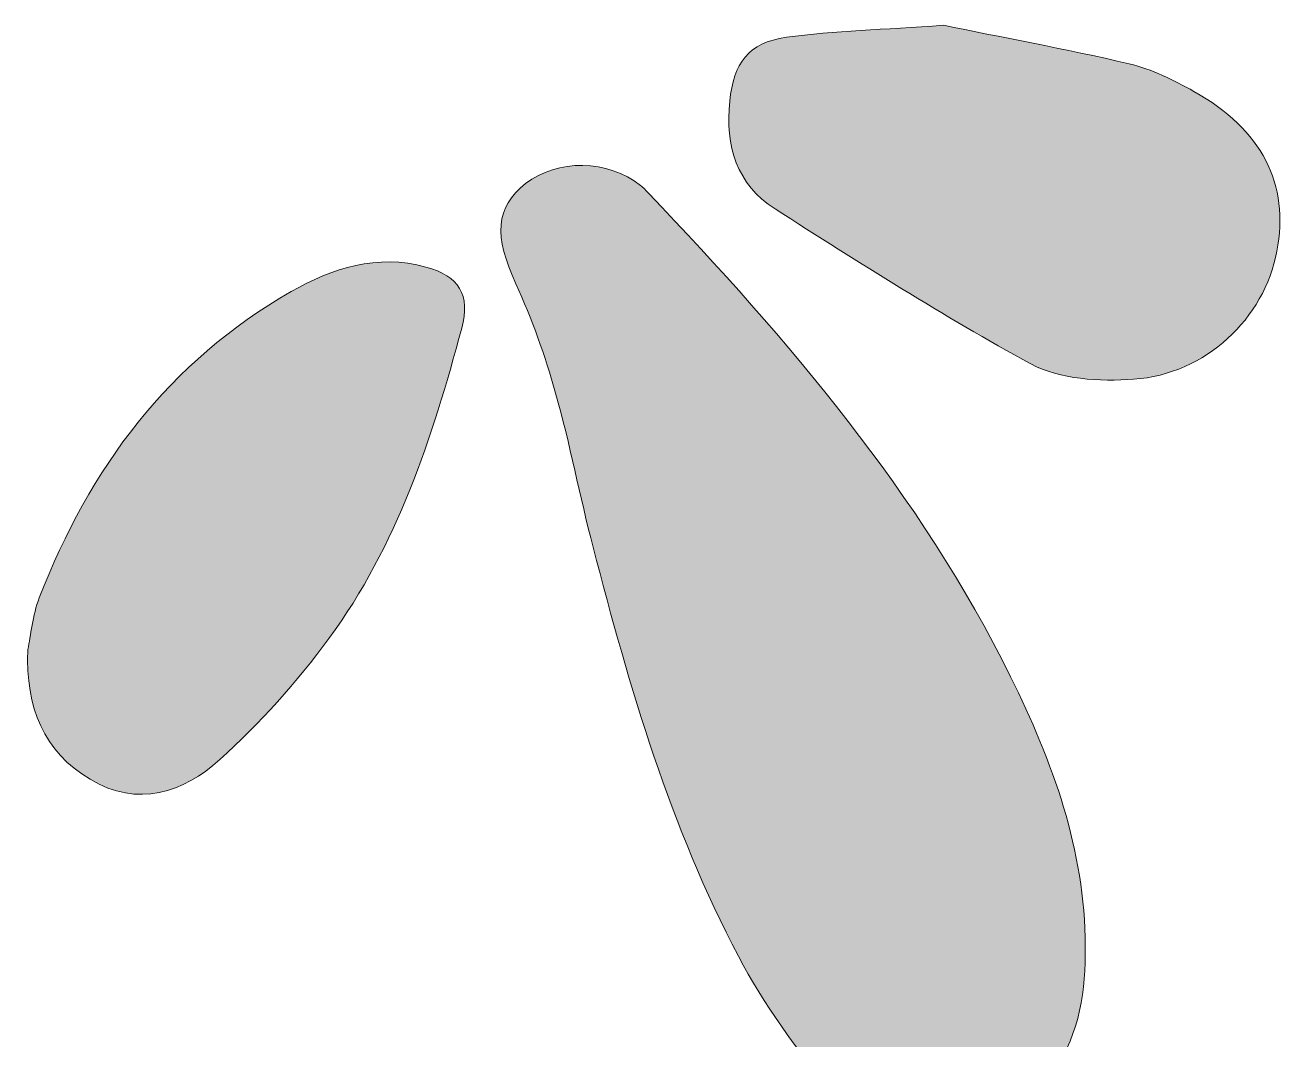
# Model space of a CAD drawing. Header units: inches. Extents: x 73 to 1007, y -1004 to -77.
# Drawn here: x 870.6 to 985.7, y -670.6 to -578.4 of the extents above; entities that cross this region are included whole.
import ezdxf

# ---------------------------------------------------------------- set-up
doc = ezdxf.new("R2010")
doc.units = ezdxf.units.IN
doc.header["$MEASUREMENT"] = 0
doc.layers.add('Layer 1', color=7, linetype='Continuous')

# ---------------------------------------------------------------- blocks, each defined once
blk = doc.blocks.new('block 9')
at = {"layer": 'Layer 1', "true_color": 0xffffff}
h = blk.add_hatch(color=7, dxfattribs=at)
h.dxf.hatch_style = 2
edge = h.paths.add_edge_path()
edge.add_spline(control_points=[(954.17, -578.39), (959.25, -579.42), (965.19, -580.52), (971.07, -581.89), (973.12, -582.37), (975.09, -583.37), (976.95, -584.4), (983.15, -587.87), (985.67, -592.83), (984.5, -598.93), (983.34, -605.05), (978.05, -610.1), (971.47, -610.56), (968.38, -610.78), (964.76, -610.58), (962.13, -609.17), (954.16, -604.85), (946.51, -599.95), (938.85, -595.08), (935.37, -592.87), (934.3, -589.35), (934.73, -585.29), (935.09, -581.84), (936.39, -579.96), (939.88, -579.48), (944.27, -578.88), (948.74, -578.78), (954.17, -578.39)], knot_values=[0, 0, 0, 0, 1, 1, 1, 2, 2, 2, 3, 3, 3, 4, 4, 4, 5, 5, 5, 6, 6, 6, 7, 7, 7, 8, 8, 8, 9, 9, 9, 9], degree=3, periodic=1)
h = blk.add_hatch(color=7, dxfattribs=at)
h.dxf.hatch_style = 2
edge = h.paths.add_edge_path()
edge.add_spline(control_points=[(952.72, -679.86), (949.02, -679.8), (946.05, -677.99), (943.92, -675.33), (940.82, -671.46), (937.82, -667.4), (935.52, -663.02), (929.33, -651.3), (925.62, -638.62), (922.3, -625.84), (921.09, -621.19), (920.19, -616.45), (918.89, -611.83), (917.93, -608.44), (916.74, -605.08), (915.27, -601.88), (913.29, -597.57), (913.38, -594.95), (916.16, -592.78), (919.05, -590.52), (923.63, -590.58), (926.6, -592.94), (926.88, -593.16), (927.12, -593.42), (927.37, -593.68), (940.09, -607.01), (952.02, -620.94), (960.28, -637.61), (964.1, -645.33), (967.04, -653.34), (967.07, -662.12), (967.09, -666.09), (966.59, -669.97), (964.26, -673.35), (961.48, -677.39), (957.85, -679.99), (952.72, -679.86)], knot_values=[0, 0, 0, 0, 1, 1, 1, 2, 2, 2, 3, 3, 3, 4, 4, 4, 5, 5, 5, 6, 6, 6, 7, 7, 7, 8, 8, 8, 9, 9, 9, 10, 10, 10, 11, 11, 11, 12, 12, 12, 12], degree=3, periodic=1)
h = blk.add_hatch(color=7, dxfattribs=at)
h.dxf.hatch_style = 2
edge = h.paths.add_edge_path()
edge.add_spline(control_points=[(870.88, -635.12), (871.14, -633.88), (871.29, -632.05), (871.92, -630.42), (876.49, -618.64), (883.67, -608.95), (894.83, -602.6), (898.6, -600.46), (902.64, -599.14), (907.09, -600.36), (910.1, -601.19), (911.17, -602.89), (910.35, -605.92), (907.65, -615.89), (904.47, -625.71), (898.27, -634.12), (895.34, -638.09), (891.99, -641.85), (888.33, -645.14), (885.04, -648.11), (880.87, -649.53), (876.54, -646.93), (872.34, -644.4), (870.64, -640.46), (870.88, -635.12)], knot_values=[0, 0, 0, 0, 1, 1, 1, 2, 2, 2, 3, 3, 3, 4, 4, 4, 5, 5, 5, 6, 6, 6, 7, 7, 7, 8, 8, 8, 8], degree=3, periodic=1)
at = {"layer": 'Layer 1', "lineweight": 0}
for points, knots in [([(954.17, -578.39), (959.25, -579.42), (965.19, -580.52), (971.07, -581.89), (973.12, -582.37), (975.09, -583.37), (976.95, -584.4), (983.15, -587.87), (985.67, -592.83), (984.5, -598.93), (983.34, -605.05), (978.05, -610.1), (971.47, -610.56), (968.38, -610.78), (964.76, -610.58), (962.13, -609.17), (954.16, -604.85), (946.51, -599.95), (938.85, -595.08), (935.37, -592.87), (934.3, -589.35), (934.73, -585.29), (935.09, -581.84), (936.39, -579.96), (939.88, -579.48), (944.27, -578.88), (948.74, -578.78), (954.17, -578.39)], [0, 0, 0, 0, 1, 1, 1, 2, 2, 2, 3, 3, 3, 4, 4, 4, 5, 5, 5, 6, 6, 6, 7, 7, 7, 8, 8, 8, 9, 9, 9, 9]), ([(952.72, -679.86), (949.02, -679.8), (946.05, -677.99), (943.92, -675.33), (940.82, -671.46), (937.82, -667.4), (935.52, -663.02), (929.33, -651.3), (925.62, -638.62), (922.3, -625.84), (921.09, -621.19), (920.19, -616.45), (918.89, -611.83), (917.93, -608.44), (916.74, -605.08), (915.27, -601.88), (913.29, -597.57), (913.38, -594.95), (916.16, -592.78), (919.05, -590.52), (923.63, -590.58), (926.6, -592.94), (926.88, -593.16), (927.12, -593.42), (927.37, -593.68), (940.09, -607.01), (952.02, -620.94), (960.28, -637.61), (964.1, -645.33), (967.04, -653.34), (967.07, -662.12), (967.09, -666.09), (966.59, -669.97), (964.26, -673.35), (961.48, -677.39), (957.85, -679.99), (952.72, -679.86)], [0, 0, 0, 0, 1, 1, 1, 2, 2, 2, 3, 3, 3, 4, 4, 4, 5, 5, 5, 6, 6, 6, 7, 7, 7, 8, 8, 8, 9, 9, 9, 10, 10, 10, 11, 11, 11, 12, 12, 12, 12]), ([(870.88, -635.12), (871.14, -633.88), (871.29, -632.05), (871.92, -630.42), (876.49, -618.64), (883.67, -608.95), (894.83, -602.6), (898.6, -600.46), (902.64, -599.14), (907.09, -600.36), (910.1, -601.19), (911.17, -602.89), (910.35, -605.92), (907.65, -615.89), (904.47, -625.71), (898.27, -634.12), (895.34, -638.09), (891.99, -641.85), (888.33, -645.14), (885.04, -648.11), (880.87, -649.53), (876.54, -646.93), (872.34, -644.4), (870.64, -640.46), (870.88, -635.12)], [0, 0, 0, 0, 1, 1, 1, 2, 2, 2, 3, 3, 3, 4, 4, 4, 5, 5, 5, 6, 6, 6, 7, 7, 7, 8, 8, 8, 8])]:
    blk.add_open_spline(points, degree=3, knots=knots, dxfattribs=at)
blk = doc.blocks.new('block 3')
at = {"layer": 'Layer 1'}
blk.add_blockref('block 9', (0, 0), dxfattribs=at)

msp = doc.modelspace()

# ---------------------------------------------------------------- block references
at = {"layer": 'Layer 1'}
msp.add_blockref('block 3', (0, 0), dxfattribs=at)

doc.saveas('drawing.dxf')
